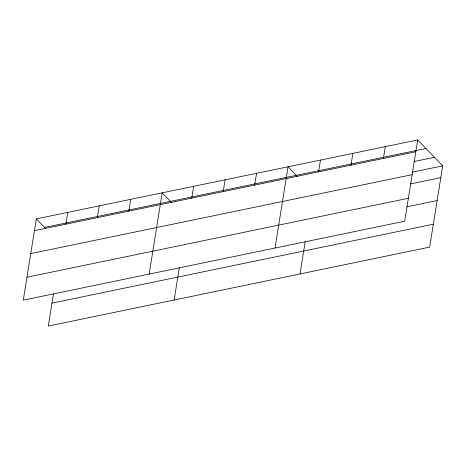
<?xml version="1.0" encoding="UTF-8"?>
<svg xmlns="http://www.w3.org/2000/svg" width="466" height="466" viewBox="0 0 466 466"><rect width="100%" height="100%" fill="white"/><g stroke="black" fill="none" stroke-linecap="round" stroke-linejoin="round"><path stroke-width="0.7" d="M36.313 218.886L23.3 300.145L404.698 221.204L417.711 139.946L36.313 218.886L45.563 228.474M53.45 293.825L48.289 326.054L429.687 247.114L442.7 165.855L417.711 139.946M65.892 224.163L67.78 212.374M97.359 217.651L99.246 205.861M128.826 211.139L130.713 199.349M149.161 274.095L162.174 192.837L171.424 202.419M174.15 300.005L179.311 267.775M191.753 198.108L193.64 186.318M223.22 191.596L225.107 179.806M254.686 185.084L256.574 173.294M275.022 248.046L288.035 166.781L297.285 176.369M300.011 273.956L305.172 241.726M318.569 171.861L320.457 160.071M350.985 165.15L352.873 153.361M383.407 158.44L385.295 146.656M44.561 227.437L425.959 148.497M34.426 230.676L415.823 151.735M414.018 161.533L434.452 157.304M412.398 172.129L442.7 165.855M30.756 253.597L412.154 174.657M410.505 183.919L440.813 177.645M26.97 277.218L408.367 198.277M406.835 206.84L437.137 200.572M51.959 303.133L433.357 224.193"/></g></svg>
